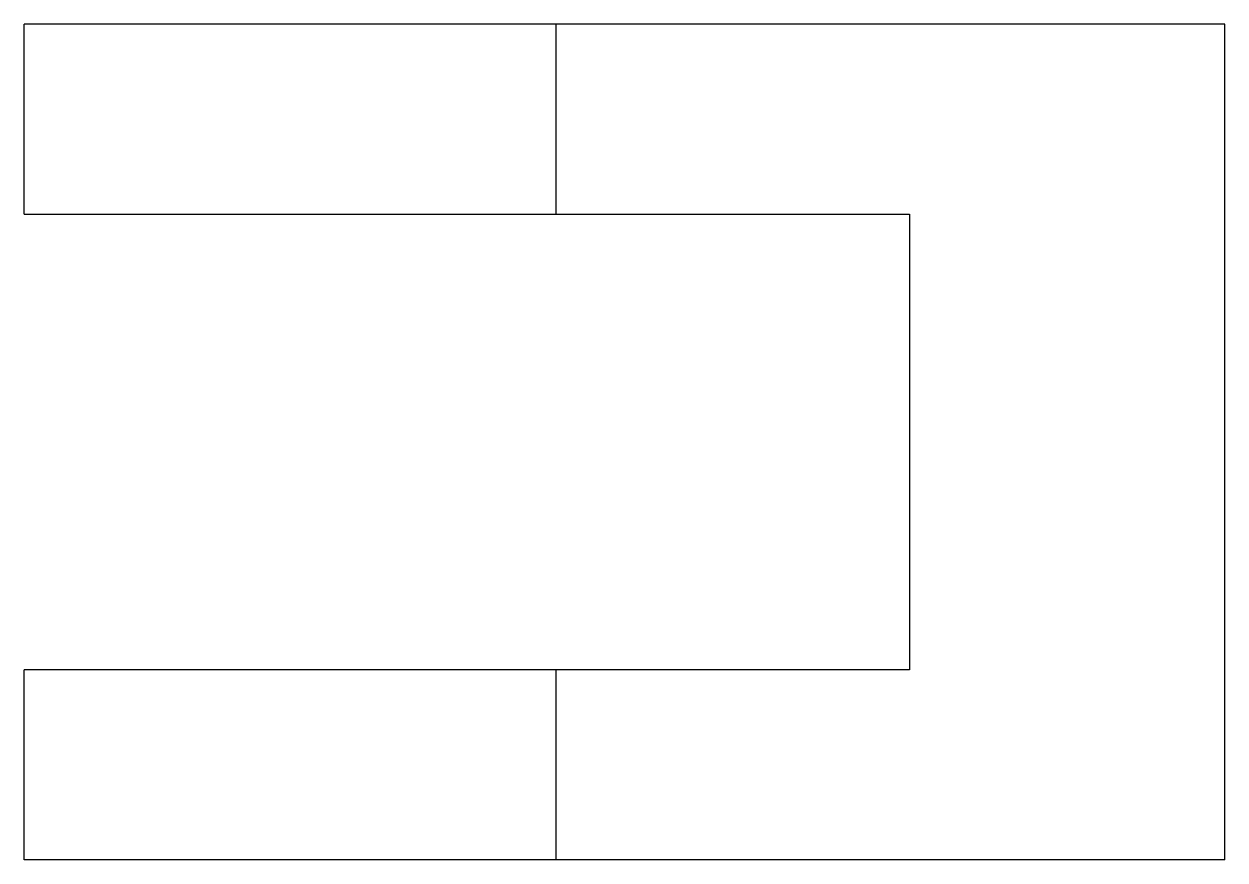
# Model space of a CAD drawing. Header units: metres. Extents: x -3.3 to 28.3, y -22 to 0.
import ezdxf

# ---------------------------------------------------------------- set-up
doc = ezdxf.new("R2010")
doc.units = ezdxf.units.M

msp = doc.modelspace()

# ---------------------------------------------------------------- linework, layer by layer
for points in [[(-3.3, -5), (-3.3, -4.9), (-3.3, -4.8), (-3.3, -4.7), (-3.3, -4.6), (-3.3, -4.5), (-3.3, -4.4), (-3.3, -4.3), (-3.3, -4.2), (-3.3, -4.1), (-3.3, -4), (-3.3, -3.9), (-3.3, -3.8), (-3.3, -3.7), (-3.3, -3.6), (-3.3, -3.5), (-3.3, -3.4), (-3.3, -3.3), (-3.3, -3.2), (-3.3, -3.1), (-3.3, -3), (-3.3, -2.9), (-3.3, -2.8), (-3.3, -2.7), (-3.3, -2.6), (-3.3, -2.5), (-3.3, -2.4), (-3.3, -2.3), (-3.3, -2.2), (-3.3, -2.1), (-3.3, -2), (-3.3, -1.9), (-3.3, -1.8), (-3.3, -1.7), (-3.3, -1.6), (-3.3, -1.5), (-3.3, -1.4), (-3.3, -1.3), (-3.3, -1.2), (-3.3, -1.1), (-3.3, -1), (-3.3, -0.9), (-3.3, -0.8), (-3.3, -0.7), (-3.3, -0.6), (-3.3, -0.5), (-3.3, -0.4), (-3.3, -0.3), (-3.3, -0.2), (-3.3, -0.1), (-3.3, 0)], [(10.7, 0), (10.651, 0), (10.602, 0), (10.553, 0), (10.462, 0), (10.317, 0), (10.172, 0), (10.027, 0), (9.807, 0), (9.573, 0), (9.34, 0), (9.084, 0), (8.774, 0), (8.463, 0), (8.153, 0), (7.799, 0), (7.427, 0), (7.056, 0), (6.678, 0), (6.264, 0), (5.849, 0), (5.435, 0), (5.008, 0), (4.572, 0), (4.136, 0), (3.7, 0), (3.264, 0), (2.828, 0), (2.392, 0), (1.965, 0), (1.551, 0), (1.136, 0), (0.722, 0), (0.344, 0), (-0.027, 0), (-0.399, 0), (-0.753, 0), (-1.063, 0), (-1.374, 0), (-1.684, 0), (-1.94, 0), (-2.173, 0), (-2.407, 0), (-2.627, 0), (-2.772, 0), (-2.917, 0), (-3.062, 0), (-3.153, 0), (-3.202, 0), (-3.251, 0), (-3.3, 0)], [(10.7, -5), (10.7, -4.9), (10.7, -4.8), (10.7, -4.7), (10.7, -4.6), (10.7, -4.5), (10.7, -4.4), (10.7, -4.3), (10.7, -4.2), (10.7, -4.1), (10.7, -4), (10.7, -3.9), (10.7, -3.8), (10.7, -3.7), (10.7, -3.6), (10.7, -3.5), (10.7, -3.4), (10.7, -3.3), (10.7, -3.2), (10.7, -3.1), (10.7, -3), (10.7, -2.9), (10.7, -2.8), (10.7, -2.7), (10.7, -2.6), (10.7, -2.5), (10.7, -2.4), (10.7, -2.3), (10.7, -2.2), (10.7, -2.1), (10.7, -2), (10.7, -1.9), (10.7, -1.8), (10.7, -1.7), (10.7, -1.6), (10.7, -1.5), (10.7, -1.4), (10.7, -1.3), (10.7, -1.2), (10.7, -1.1), (10.7, -1), (10.7, -0.9), (10.7, -0.8), (10.7, -0.7), (10.7, -0.6), (10.7, -0.5), (10.7, -0.4), (10.7, -0.3), (10.7, -0.2), (10.7, -0.1), (10.7, 0)], [(28.3, 0), (27.948, 0), (27.596, 0), (27.244, 0), (26.892, 0), (26.54, 0), (26.188, 0), (25.836, 0), (25.484, 0), (25.132, 0), (24.78, 0), (24.428, 0), (24.076, 0), (23.724, 0), (23.372, 0), (23.02, 0), (22.668, 0), (22.316, 0), (21.964, 0), (21.612, 0), (21.26, 0), (20.908, 0), (20.556, 0), (20.204, 0), (19.852, 0), (19.5, 0), (19.148, 0), (18.796, 0), (18.444, 0), (18.092, 0), (17.74, 0), (17.388, 0), (17.036, 0), (16.684, 0), (16.332, 0), (15.98, 0), (15.628, 0), (15.276, 0), (14.924, 0), (14.572, 0), (14.22, 0), (13.868, 0), (13.516, 0), (13.164, 0), (12.812, 0), (12.46, 0), (12.108, 0), (11.756, 0), (11.404, 0), (11.052, 0), (10.7, 0)], [(28.3, -22), (28.3, -21.56), (28.3, -21.12), (28.3, -20.68), (28.3, -20.24), (28.3, -19.8), (28.3, -19.36), (28.3, -18.92), (28.3, -18.48), (28.3, -18.04), (28.3, -17.6), (28.3, -17.16), (28.3, -16.72), (28.3, -16.28), (28.3, -15.84), (28.3, -15.4), (28.3, -14.96), (28.3, -14.52), (28.3, -14.08), (28.3, -13.64), (28.3, -13.2), (28.3, -12.76), (28.3, -12.32), (28.3, -11.88), (28.3, -11.44), (28.3, -11), (28.3, -10.56), (28.3, -10.12), (28.3, -9.68), (28.3, -9.24), (28.3, -8.8), (28.3, -8.36), (28.3, -7.92), (28.3, -7.48), (28.3, -7.04), (28.3, -6.6), (28.3, -6.16), (28.3, -5.72), (28.3, -5.28), (28.3, -4.84), (28.3, -4.4), (28.3, -3.96), (28.3, -3.52), (28.3, -3.08), (28.3, -2.64), (28.3, -2.2), (28.3, -1.76), (28.3, -1.32), (28.3, -0.88), (28.3, -0.44), (28.3, 0)], [(-3.3, -5), (-3.251, -5), (-3.202, -5), (-3.153, -5), (-3.062, -5), (-2.917, -5), (-2.772, -5), (-2.627, -5), (-2.407, -5), (-2.173, -5), (-1.94, -5), (-1.684, -5), (-1.374, -5), (-1.063, -5), (-0.753, -5), (-0.399, -5), (-0.027, -5), (0.344, -5), (0.722, -5), (1.136, -5), (1.551, -5), (1.965, -5), (2.392, -5), (2.828, -5), (3.264, -5), (3.7, -5), (4.136, -5), (4.572, -5), (5.008, -5), (5.435, -5), (5.849, -5), (6.264, -5), (6.678, -5), (7.056, -5), (7.427, -5), (7.799, -5), (8.153, -5), (8.463, -5), (8.774, -5), (9.084, -5), (9.34, -5), (9.573, -5), (9.807, -5), (10.027, -5), (10.172, -5), (10.317, -5), (10.462, -5), (10.553, -5), (10.602, -5), (10.651, -5), (10.7, -5)], [(10.7, -5), (10.886, -5), (11.072, -5), (11.258, -5), (11.444, -5), (11.63, -5), (11.816, -5), (12.002, -5), (12.188, -5), (12.374, -5), (12.56, -5), (12.746, -5), (12.932, -5), (13.118, -5), (13.304, -5), (13.49, -5), (13.676, -5), (13.862, -5), (14.048, -5), (14.234, -5), (14.42, -5), (14.606, -5), (14.792, -5), (14.978, -5), (15.164, -5), (15.35, -5), (15.536, -5), (15.722, -5), (15.908, -5), (16.094, -5), (16.28, -5), (16.466, -5), (16.652, -5), (16.838, -5), (17.024, -5), (17.21, -5), (17.396, -5), (17.582, -5), (17.768, -5), (17.954, -5), (18.14, -5), (18.326, -5), (18.512, -5), (18.698, -5), (18.884, -5), (19.07, -5), (19.256, -5), (19.442, -5), (19.628, -5), (19.814, -5), (20, -5)], [(20, -5), (20, -5.24), (20, -5.48), (20, -5.72), (20, -5.96), (20, -6.2), (20, -6.44), (20, -6.68), (20, -6.92), (20, -7.16), (20, -7.4), (20, -7.64), (20, -7.88), (20, -8.12), (20, -8.36), (20, -8.6), (20, -8.84), (20, -9.08), (20, -9.32), (20, -9.56), (20, -9.8), (20, -10.04), (20, -10.28), (20, -10.52), (20, -10.76), (20, -11), (20, -11.24), (20, -11.48), (20, -11.72), (20, -11.96), (20, -12.2), (20, -12.44), (20, -12.68), (20, -12.92), (20, -13.16), (20, -13.4), (20, -13.64), (20, -13.88), (20, -14.12), (20, -14.36), (20, -14.6), (20, -14.84), (20, -15.08), (20, -15.32), (20, -15.56), (20, -15.8), (20, -16.04), (20, -16.28), (20, -16.52), (20, -16.76), (20, -17)], [(10.7, -17), (10.651, -17), (10.602, -17), (10.553, -17), (10.462, -17), (10.317, -17), (10.172, -17), (10.027, -17), (9.807, -17), (9.573, -17), (9.34, -17), (9.084, -17), (8.774, -17), (8.463, -17), (8.153, -17), (7.799, -17), (7.427, -17), (7.056, -17), (6.678, -17), (6.264, -17), (5.849, -17), (5.435, -17), (5.008, -17), (4.572, -17), (4.136, -17), (3.7, -17), (3.264, -17), (2.828, -17), (2.392, -17), (1.965, -17), (1.551, -17), (1.136, -17), (0.722, -17), (0.344, -17), (-0.027, -17), (-0.399, -17), (-0.753, -17), (-1.063, -17), (-1.374, -17), (-1.684, -17), (-1.94, -17), (-2.173, -17), (-2.407, -17), (-2.627, -17), (-2.772, -17), (-2.917, -17), (-3.062, -17), (-3.153, -17), (-3.202, -17), (-3.251, -17), (-3.3, -17)], [(-3.3, -22), (-3.3, -21.9), (-3.3, -21.8), (-3.3, -21.7), (-3.3, -21.6), (-3.3, -21.5), (-3.3, -21.4), (-3.3, -21.3), (-3.3, -21.2), (-3.3, -21.1), (-3.3, -21), (-3.3, -20.9), (-3.3, -20.8), (-3.3, -20.7), (-3.3, -20.6), (-3.3, -20.5), (-3.3, -20.4), (-3.3, -20.3), (-3.3, -20.2), (-3.3, -20.1), (-3.3, -20), (-3.3, -19.9), (-3.3, -19.8), (-3.3, -19.7), (-3.3, -19.6), (-3.3, -19.5), (-3.3, -19.4), (-3.3, -19.3), (-3.3, -19.2), (-3.3, -19.1), (-3.3, -19), (-3.3, -18.9), (-3.3, -18.8), (-3.3, -18.7), (-3.3, -18.6), (-3.3, -18.5), (-3.3, -18.4), (-3.3, -18.3), (-3.3, -18.2), (-3.3, -18.1), (-3.3, -18), (-3.3, -17.9), (-3.3, -17.8), (-3.3, -17.7), (-3.3, -17.6), (-3.3, -17.5), (-3.3, -17.4), (-3.3, -17.3), (-3.3, -17.2), (-3.3, -17.1), (-3.3, -17)], [(20, -17), (19.814, -17), (19.628, -17), (19.442, -17), (19.256, -17), (19.07, -17), (18.884, -17), (18.698, -17), (18.512, -17), (18.326, -17), (18.14, -17), (17.954, -17), (17.768, -17), (17.582, -17), (17.396, -17), (17.21, -17), (17.024, -17), (16.838, -17), (16.652, -17), (16.466, -17), (16.28, -17), (16.094, -17), (15.908, -17), (15.722, -17), (15.536, -17), (15.35, -17), (15.164, -17), (14.978, -17), (14.792, -17), (14.606, -17), (14.42, -17), (14.234, -17), (14.048, -17), (13.862, -17), (13.676, -17), (13.49, -17), (13.304, -17), (13.118, -17), (12.932, -17), (12.746, -17), (12.56, -17), (12.374, -17), (12.188, -17), (12.002, -17), (11.816, -17), (11.63, -17), (11.444, -17), (11.258, -17), (11.072, -17), (10.886, -17), (10.7, -17)], [(10.7, -22), (10.7, -21.9), (10.7, -21.8), (10.7, -21.7), (10.7, -21.6), (10.7, -21.5), (10.7, -21.4), (10.7, -21.3), (10.7, -21.2), (10.7, -21.1), (10.7, -21), (10.7, -20.9), (10.7, -20.8), (10.7, -20.7), (10.7, -20.6), (10.7, -20.5), (10.7, -20.4), (10.7, -20.3), (10.7, -20.2), (10.7, -20.1), (10.7, -20), (10.7, -19.9), (10.7, -19.8), (10.7, -19.7), (10.7, -19.6), (10.7, -19.5), (10.7, -19.4), (10.7, -19.3), (10.7, -19.2), (10.7, -19.1), (10.7, -19), (10.7, -18.9), (10.7, -18.8), (10.7, -18.7), (10.7, -18.6), (10.7, -18.5), (10.7, -18.4), (10.7, -18.3), (10.7, -18.2), (10.7, -18.1), (10.7, -18), (10.7, -17.9), (10.7, -17.8), (10.7, -17.7), (10.7, -17.6), (10.7, -17.5), (10.7, -17.4), (10.7, -17.3), (10.7, -17.2), (10.7, -17.1), (10.7, -17)], [(10.7, -22), (10.651, -22), (10.602, -22), (10.553, -22), (10.462, -22), (10.317, -22), (10.172, -22), (10.027, -22), (9.807, -22), (9.573, -22), (9.34, -22), (9.084, -22), (8.774, -22), (8.463, -22), (8.153, -22), (7.799, -22), (7.427, -22), (7.056, -22), (6.678, -22), (6.264, -22), (5.849, -22), (5.435, -22), (5.008, -22), (4.572, -22), (4.136, -22), (3.7, -22), (3.264, -22), (2.828, -22), (2.392, -22), (1.965, -22), (1.551, -22), (1.136, -22), (0.722, -22), (0.344, -22), (-0.027, -22), (-0.399, -22), (-0.753, -22), (-1.063, -22), (-1.374, -22), (-1.684, -22), (-1.94, -22), (-2.173, -22), (-2.407, -22), (-2.627, -22), (-2.772, -22), (-2.917, -22), (-3.062, -22), (-3.153, -22), (-3.202, -22), (-3.251, -22), (-3.3, -22)], [(28.3, -22), (27.948, -22), (27.596, -22), (27.244, -22), (26.892, -22), (26.54, -22), (26.188, -22), (25.836, -22), (25.484, -22), (25.132, -22), (24.78, -22), (24.428, -22), (24.076, -22), (23.724, -22), (23.372, -22), (23.02, -22), (22.668, -22), (22.316, -22), (21.964, -22), (21.612, -22), (21.26, -22), (20.908, -22), (20.556, -22), (20.204, -22), (19.852, -22), (19.5, -22), (19.148, -22), (18.796, -22), (18.444, -22), (18.092, -22), (17.74, -22), (17.388, -22), (17.036, -22), (16.684, -22), (16.332, -22), (15.98, -22), (15.628, -22), (15.276, -22), (14.924, -22), (14.572, -22), (14.22, -22), (13.868, -22), (13.516, -22), (13.164, -22), (12.812, -22), (12.46, -22), (12.108, -22), (11.756, -22), (11.404, -22), (11.052, -22), (10.7, -22)]]:
    msp.add_lwpolyline(points)

doc.saveas('drawing.dxf')
